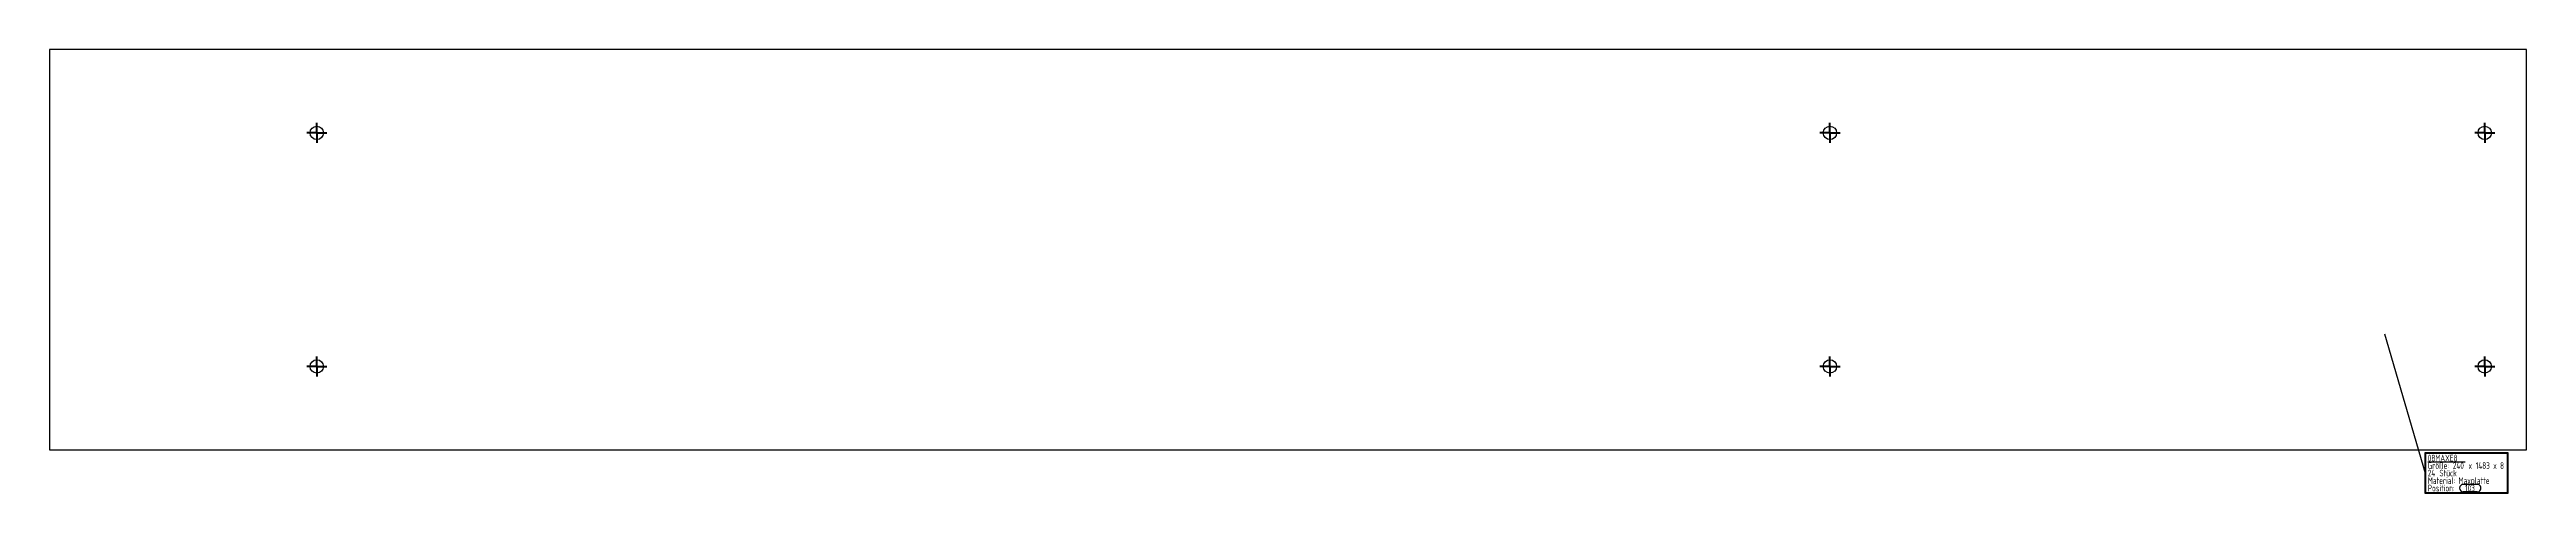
# Model space of a CAD drawing. Header units: millimetres. Extents: x -1 to 1749, y -8600 to -1376.
# Drawn here: x 7 to 1490, y -1642 to -1376 of the extents above; entities that cross this region are included whole.
import ezdxf
from ezdxf.enums import TextEntityAlignment as Align

# ---------------------------------------------------------------- set-up
doc = ezdxf.new("R2010")
doc.units = ezdxf.units.MM
doc.linetypes.add('STRICHPUNKT2', pattern=[18.5, 10, -4, 0.5, -4])
doc.layers.get('0').update_dxf_attribs({"linetype": 'CONTINUOUS'})
doc.layers.add('DIM49', color=4, linetype='CONTINUOUS')
doc.layers.add('TXT_ALL', color=7, linetype='CONTINUOUS')
doc.layers.add('LE_ALL', color=7, linetype='CONTINUOUS', lineweight=50)
doc.styles.add('ISOCPEUR', font='ISOCPEUR.ttf')

# ---------------------------------------------------------------- blocks, each defined once
blk = doc.blocks.new('SHAPE_00103', base_point=(1405.1, -1546.4))
at = {"layer": 'DIM49', "color": 1}
for p, q in [((1405.1, -1546.4), (1429.4, -1629.9)), ((1430.9, -1623.1), (1453.3, -1623.1)), ((1452.2, -1636.6), (1460.5, -1636.6)), ((1460.5, -1641.1), (1452.2, -1641.1))]:
    blk.add_line(p, q, dxfattribs=at)
for points in [[(1429.4, -1617.6), (1478.8, -1617.6), (1478.8, -1642.1), (1429.4, -1642.1)], [(1429.8, -1618), (1478.4, -1618), (1478.4, -1641.7), (1429.8, -1641.7)]]:
    blk.add_lwpolyline(points, close=True, dxfattribs=at)
for centre, start_param, end_param in [((1452.2, -1638.9), 3.141593, 0), ((1460.5, -1638.9), 0, 3.141593)]:
    blk.add_ellipse(centre, major_axis=(0, -2.25), ratio=1, start_param=start_param, end_param=end_param, dxfattribs=at)
at = {"layer": 'TXT_ALL', "color": 1, "style": 'ISOCPEUR', "width": 0.65}
for s, p in [('08MAXE8', (1430.9, -1620.9)), ('24', (1430.9, -1629.9)), ('Größe:', (1430.9, -1625.4)), (' Stück', (1435.9, -1629.9)), ('240', (1445.9, -1625.4)), (' x', (1453.3, -1625.4)), ('1483 x 8', (1459.6, -1625.4)), ('Material: Maxplatte', (1430.9, -1634.4)), ('Position:', (1430.9, -1638.9)), ('103', (1453.2, -1638.9))]:
    blk.add_text(s, height=4, dxfattribs=at).set_placement(p, align=Align.MIDDLE_LEFT)
blk = doc.blocks.new('08MAXE8_00007', base_point=(1069, -1566))
blk.add_lwpolyline([(1490, -1616), (1490, -1376), (7, -1376), (7, -1616)], close=True)
for centre in [(167, -1426), (1073, -1426), (1465, -1426), (167, -1566), (1073, -1566), (1465, -1566)]:
    blk.add_circle(centre, 4)
blk.add_blockref('SHAPE_00103', (1405.1, -1546.4))
blk = doc.blocks.new('_00009', base_point=(167, -1426))
at = {"layer": 'LE_ALL', "color": 1, "linetype": 'STRICHPUNKT2'}
for p, q in [((167, -1426), (167, -1420)), ((167, -1426), (167, -1420)), ((1073, -1426), (1073, -1420)), ((1073, -1426), (1073, -1420)), ((1465, -1426), (1465, -1420)), ((1465, -1426), (1465, -1420)), ((167, -1426), (161, -1426)), ((167, -1426), (161, -1426)), ((167, -1426), (167, -1432)), ((167, -1426), (173, -1426)), ((167, -1426), (167, -1432)), ((167, -1426), (173, -1426)), ((1073, -1426), (1067, -1426)), ((1073, -1426), (1067, -1426)), ((1073, -1426), (1073, -1432)), ((1073, -1426), (1079, -1426)), ((1073, -1426), (1073, -1432)), ((1073, -1426), (1079, -1426)), ((1465, -1426), (1459, -1426)), ((1465, -1426), (1459, -1426)), ((1465, -1426), (1465, -1432)), ((1465, -1426), (1471, -1426)), ((1465, -1426), (1465, -1432)), ((1465, -1426), (1471, -1426)), ((167, -1566), (161, -1566)), ((167, -1566), (161, -1566)), ((167, -1566), (167, -1560)), ((167, -1566), (167, -1560)), ((167, -1566), (167, -1572)), ((167, -1566), (173, -1566)), ((167, -1566), (167, -1572)), ((167, -1566), (173, -1566)), ((1073, -1566), (1067, -1566)), ((1073, -1566), (1067, -1566)), ((1073, -1566), (1073, -1560)), ((1073, -1566), (1073, -1560)), ((1073, -1566), (1073, -1572)), ((1073, -1566), (1079, -1566)), ((1073, -1566), (1073, -1572)), ((1073, -1566), (1079, -1566)), ((1465, -1566), (1459, -1566)), ((1465, -1566), (1459, -1566)), ((1465, -1566), (1465, -1560)), ((1465, -1566), (1465, -1560)), ((1465, -1566), (1465, -1572)), ((1465, -1566), (1471, -1566)), ((1465, -1566), (1465, -1572)), ((1465, -1566), (1471, -1566))]:
    blk.add_line(p, q, dxfattribs=at)
blk = doc.blocks.new('_00008')
blk.add_blockref('_00009', (167, -1426))
blk = doc.blocks.new('08MAXE8_00006')
for name, p in [('08MAXE8_00007', (1069, -1566)), ('_00008', (0, 0))]:
    blk.add_blockref(name, p)
blk = doc.blocks.new('Maxplatten R2_3_16_ 1.+2.OG_00005')
blk.add_blockref('08MAXE8_00006', (0, 0))
blk = doc.blocks.new('Maxplatten_00004')
blk.add_blockref('Maxplatten R2_3_16_ 1.+2.OG_00005', (0, 0))
blk = doc.blocks.new('Hauptbaugruppe_00003')
blk.add_blockref('Maxplatten_00004', (0, 0))
blk = doc.blocks.new('_A3D0057_00002')
blk.add_blockref('Hauptbaugruppe_00003', (0, 0))
blk = doc.blocks.new('_ANS0057_00001')
blk.add_blockref('_A3D0057_00002', (0, 0))

msp = doc.modelspace()

# ---------------------------------------------------------------- block references
msp.add_blockref('_ANS0057_00001', (0, 0))

doc.saveas('drawing.dxf')
